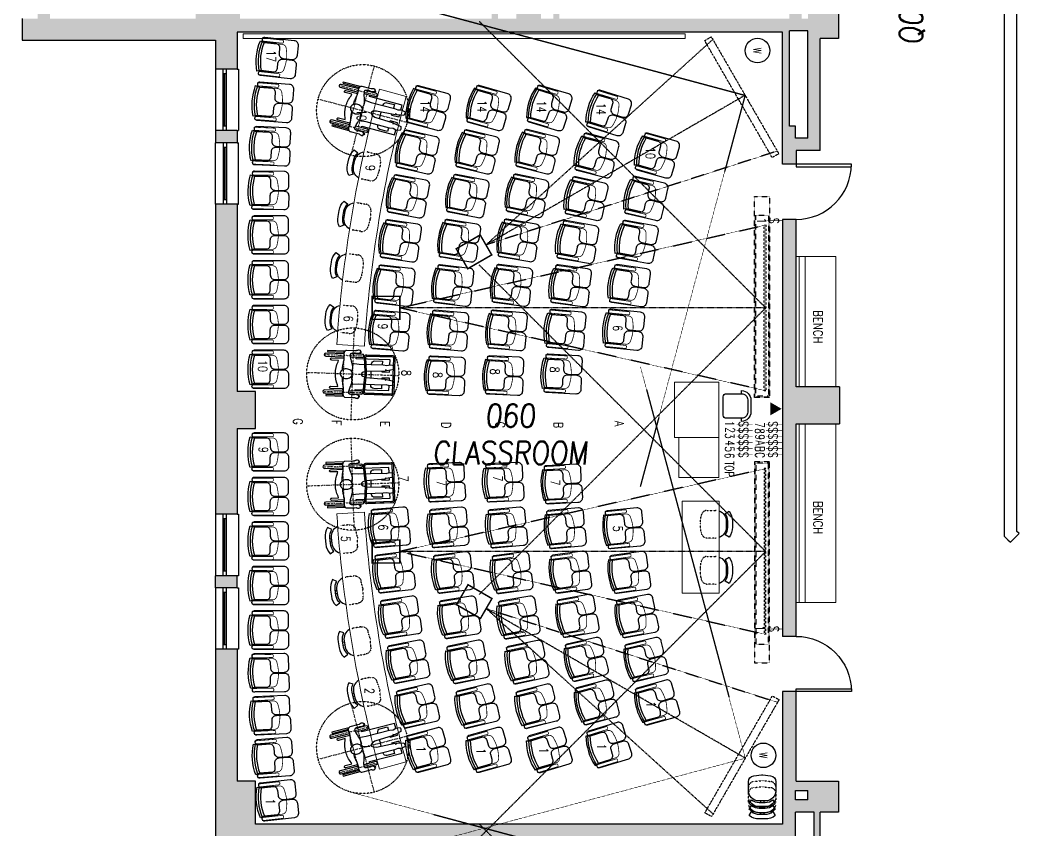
# Model space of a CAD drawing. Extents: x 691 to 4480, y 538 to 3524.
# Drawn here: x 3073 to 3724, y 2049 to 2577 of the extents above; entities that cross this region are included whole.
import ezdxf
from ezdxf.enums import TextEntityAlignment as Align

# ---------------------------------------------------------------- set-up
doc = ezdxf.new("R2010")
doc.units = 0
doc.header["$MEASUREMENT"] = 0
for name, pattern in [('CENTER2', [1.125, 0.75, -0.125, 0.125, -0.125]), ('DASHED2', [0.375, 0.25, -0.125]), ('DOT', [0.25, 0, -0.25]), ('DOT2', [0.125, 0, -0.125])]:
    doc.linetypes.add(name, pattern=pattern)
doc.layers.get('0').update_dxf_attribs({"linetype": 'CONTINUOUS'})
for name, color, linetype in [('A-BELOW', 111, 'CONTINUOUS'), ('A-DOOR', 7, 'CONTINUOUS'), ('A-FS-ID', 6, 'CONTINUOUS'), ('A-FS-NM', 6, 'CONTINUOUS'), ('A-GLAZ', 191, 'CONTINUOUS'), ('A-WL-EX', 171, 'CONTINUOUS'), ('class_ADA', 253, 'CONTINUOUS'), ('class_FILL', 171, 'CONTINUOUS'), ('class_FURN', 30, 'CONTINUOUS'), ('class_OH_TECH', 43, 'DASHED2'), ('class_SWITCHES', 7, 'CONTINUOUS'), ('class_TEXT', 7, 'CONTINUOUS')]:
    doc.layers.add(name, color=color, linetype=linetype)
doc.styles.add('ROMAND', font='romand', dxfattribs={"width": 0.75})
doc.styles.add('ROMANS', font='romans', dxfattribs={"width": 0.8, "height": 18})
doc.styles.get("Standard").update_dxf_attribs({"font": 'ROMANS', "width": 0.85, "oblique": 5, "height": 15})

# ---------------------------------------------------------------- blocks, each defined once
blk = doc.blocks.new('IT-SCRN-07')
at = {"linetype": 'DASHED2', "ltscale": 0.5}
for points in [[(186.68, -186.68), (0, 0), (186.68, 186.68)], [(0, 42), (195, 0), (0, -42)]]:
    blk.add_lwpolyline(points, dxfattribs=at)
blk.add_lwpolyline([(5, -44), (0, -44), (0, 44), (5, 44)], close=True, dxfattribs=at)
at = {"linetype": 'DASHED2', "ltscale": 0.5, "const_width": 1}
blk.add_lwpolyline([(195, -7.5), (213, -7.5), (213, 7.5), (195, 7.5)], close=True, dxfattribs=at)
at = {"linetype": 'CENTER2', "ltscale": 0.5}
blk.add_lwpolyline([(0, 0), (195, 0)], dxfattribs=at)
blk = doc.blocks.new('IT-SCRN-09L')
at = {"linetype": 'DASHED2', "ltscale": 0.5}
for points in [[(186.68, -186.68), (0, 0), (186.68, 186.68)], [(0, 54), (238.5, 0), (0, -54)]]:
    blk.add_lwpolyline(points, dxfattribs=at)
for points in [[(-2.5, 58.38), (7.25, 58.38), (7.25, -72.62), (-2.5, -72.62)], [(-1.75, 57.62), (6.5, 57.62), (6.5, -60.44), (-1.75, -60.44)]]:
    blk.add_lwpolyline(points, close=True, dxfattribs=at)
at = {"linetype": 'DASHED2', "ltscale": 0.4}
blk.add_lwpolyline([(0, 54), (1, 54), (1, -54), (0, -54)], close=True, dxfattribs=at)
at = {"linetype": 'DASHED2', "ltscale": 0.5, "const_width": 1}
blk.add_lwpolyline([(238.5, -7.5), (256.5, -7.5), (256.5, 7.5), (238.5, 7.5)], close=True, dxfattribs=at)
at = {"linetype": 'CENTER2', "ltscale": 0.5}
blk.add_lwpolyline([(0, 0), (238.5, 0)], dxfattribs=at)
blk = doc.blocks.new('CHAIR-01')
for points in [[(-8.55, 18.81, -0.160866), (-2, 20.98), (2, 20.98, -0.160866), (8.55, 18.81), (7.04, 16.19, 0.171967), (2, 17.98), (-2, 17.98, 0.171967), (-7.04, 16.19)], [(5.44, 0.58), (0.44, 0.02, -0.055385), (-0.44, 0.02), (-5.44, 0.58, -0.382162), (-9, 4.56), (-9, 9.98, -0.414214), (-2, 16.98), (2, 16.98, -0.414214), (9, 9.98), (9, 4.56, -0.382162)]]:
    blk.add_lwpolyline(points, format="xyb", close=True)
for points in [[(-1, 16.98), (-1, 17.98)], [(1, 16.98), (1, 17.98)]]:
    blk.add_lwpolyline(points)
blk = doc.blocks.new('CHAIR-01A')
blk.add_lwpolyline([(-8.55, 6.53, -0.160866), (-2, 8.69), (2, 8.69, -0.160866), (8.55, 6.53), (7.04, 3.91, 0.171967), (2, 5.69), (-2, 5.69, 0.171967), (-7.04, 3.91)], format="xyb", close=True)
blk.add_lwpolyline([(-8.61, 0, -0.318862), (-2, 4.69), (2, 4.69, -0.318862), (8.61, 0, -0.318862)], format="xyb")
for points in [[(-1, 4.69), (-1, 5.69)], [(1, 4.69), (1, 5.69)]]:
    blk.add_lwpolyline(points)
at = {"linetype": 'DOT2', "ltscale": 0.5}
blk.add_lwpolyline([(8.99, -1.94, -0.013189), (9, -2.31), (9, -7.73, -0.382162), (5.44, -11.7), (0.44, -12.26, -0.055385), (-0.44, -12.26), (-5.44, -11.7, -0.382162), (-9, -7.73), (-9, -2.31, -0.013189), (-8.99, -1.94)], format="xyb", dxfattribs=at)
blk = doc.blocks.new('WC-METAL')
blk.add_circle((0, 0), 8)
at = {"style": 'ROMANS', "width": 0.75}
blk.add_text('W', height=5, dxfattribs=at).set_placement((0, 0), align=Align.MIDDLE_CENTER)
blk = doc.blocks.new('SW1')
at = {"const_width": 0.5}
blk.add_lwpolyline([(0, 14), (0, 0)], dxfattribs=at)
at = {"style": 'ROMAND', "width": 0.75}
blk.add_text('S', height=8, dxfattribs=at).set_placement((0, 8.02), align=Align.MIDDLE_CENTER)
blk = doc.blocks.new('TEL')
blk.add_lwpolyline([(-2, 0, 0.5, 10.38, 0), (-11, 0, 10.38, 10.38, 0)], format="xyseb")
at = {"const_width": 0.5}
blk.add_lwpolyline([(-11, -5.2), (-2, 0), (-11, 5.2)], close=True, dxfattribs=at)
blk = doc.blocks.new('STOOL-01')
blk.add_lwpolyline([(-6, 0), (6, 0, -0.414214), (8, -2), (8, -12, -0.414214), (4, -16), (-4, -16, -0.414214), (-8, -12), (-8, -2, -0.414214)], format="xyb", close=True)
blk.add_lwpolyline([(8, -12), (10, -12, -0.414214), (4, -18), (-4, -18, -0.414214), (-10, -12), (-8, -12)], format="xyb")
blk = doc.blocks.new('CHAIR-14-DT')
at = {"ltscale": 0.5, "flags": 128}
for points in [[(-14.44, 6.5), (-14.44, 3.25, -0.414214), (-17.44, 0.25), (-23.44, 0.25, -0.414214), (-26.44, 3.25), (-26.44, 9.5, -0.414214), (-23.44, 12.5), (-4, 12.5, -0.414214), (-2.5, 11), (-2.5, 11, -0.414214), (-4, 9.5), (-11.44, 9.5, 0.414214)], [(-14.44, -6.5), (-14.44, -3.25, 0.414214), (-17.44, -0.25), (-23.44, -0.25, 0.414214), (-26.44, -3.25), (-26.44, -9.5, 0.414214), (-23.44, -12.5), (-4, -12.5, 0.414214), (-2.5, -11), (-2.5, -11, 0.414214), (-4, -9.5), (-11.44, -9.5, -0.414214)]]:
    blk.add_lwpolyline(points, format="xyb", close=True, dxfattribs=at)
at = {"linetype": 'DOT2', "ltscale": 0.5}
blk.add_lwpolyline([(-13.25, -9.25, 0.5, 0.5, 0), (-15.83, -9.25, 0.5, 0.5, -0.353134), (-18.76, -6.88, 0.5, 0.5, 0), (-19.15, -5.07, 0.5, 0.5, -0.053285), (-19.7, 0, 0.5, 0.5, -0.053285), (-19.15, 5.07, 0.5, 0.5, 0), (-18.76, 6.88, 0.5, 0.5, -0.353134), (-15.83, 9.25, 0.5, 0.5, 0), (-13.25, 9.25, 0, 0, 0)], format="xyseb", dxfattribs=at)
at = {"linetype": 'DOT2', "ltscale": 0.5, "const_width": 0.5}
for points in [[(-2.5, 10), (-2.5, 12), (-15.75, 12, 0.414214), (-16.5, 11.25), (-16.5, 10.75, 0.414214), (-15.75, 10)], [(-2.5, -10), (-2.5, -12), (-15.75, -12, -0.414214), (-16.5, -11.25), (-16.5, -10.75, -0.414214), (-15.75, -10)]]:
    blk.add_lwpolyline(points, format="xyb", close=True, dxfattribs=at)
at = {"linetype": 'Continuous'}
blk.add_lwpolyline([(-12.64, 9.25), (-3.99, 9.25), (-1.44, 10, -0.144476), (-1.44, -10), (-3.99, -9.25), (-12.64, -9.25)], format="xyb", dxfattribs=at)
for points in [[(-8.09, 9.71), (-8.09, 10)], [(-8.09, 9.25), (-8.09, 9.5)], [(-6.09, 9.71), (-6.09, 10)], [(-6.09, 9.25), (-6.09, 9.5)], [(-8.09, -9.25), (-8.09, -9.5)], [(-8.09, -9.71), (-8.09, -10)], [(-6.09, -9.25), (-6.09, -9.5)], [(-6.09, -9.71), (-6.09, -10)]]:
    blk.add_lwpolyline(points, dxfattribs=at)
for radius, start, end in [(32.58, 343.50605, 16.49395), (34.08, 343.55808, 16.44192)]:
    blk.add_arc((-35.33, 0), radius, start, end, dxfattribs=at)
blk = doc.blocks.new('CHAIR-13A')
at = {"flags": 128}
for points in [[(1.5, -18.22), (1.5, -1.34, -0.414214), (3, 0.16), (26, 0.16, -0.414214), (27.5, -1.34), (27.5, -18.22, -0.436883), (25.88, -19.72), (16.03, -18.96, 0.038405), (12.97, -18.96), (3.12, -19.72, -0.436883)], [(2.38, -18.22), (2.38, -1.34, -0.414214), (3, -0.72), (26, -0.72, -0.414214), (26.62, -1.34), (26.62, -18.22, -0.436883), (25.95, -18.84), (16.1, -18.09, 0.038405), (12.9, -18.09), (3.05, -18.84, -0.436883)]]:
    blk.add_lwpolyline(points, format="xyb", close=True, dxfattribs=at)
for points in [[(1.69, -2.28), (2.19, -2.28), (2.19, -17.28), (1.69, -17.28)], [(26.81, -2.28), (27.31, -2.28), (27.31, -17.28), (26.81, -17.28)]]:
    blk.add_lwpolyline(points, close=True)
blk = doc.blocks.new('HC-WheelChair')
at = {"layer": 'class_ADA', "color": 253, "linetype": 'DOT'}
for p, q in [((0, 30), (0, -30)), ((-12, 19), (-12, -7)), ((12, 19), (12, -7)), ((-30, 0), (30, 0)), ((-14.75, 6), (14.75, 6))]:
    blk.add_line(p, q, dxfattribs=at)
at = {"layer": 'class_ADA', "color": 253}
for points in [[(-14, 5.86), (-14, 17), (-14.75, 17), (-14.75, 5.45)], [(14.75, 5.45), (14.75, 17), (14, 17), (14, 5.86)], [(6.97, 0.8), (6.57, -4), (6.57, -19.69), (6.29, -22.08), (6.85, -24.19), (6.36, -27.01), (5.45, -27.15), (3.76, -26.79), (2.91, -22.15), (3.34, -21.24), (2.63, -21.17), (2, -8.78), (1.3, -6.67), (0.52, -5.76), (0, -5.68), (-0.52, -5.76), (-1.3, -6.67), (-2, -8.78), (-2.63, -21.17), (-3.34, -21.24), (-2.91, -22.15), (-3.76, -26.79), (-5.45, -27.15), (-6.36, -27.01), (-6.85, -24.19), (-6.29, -22.08), (-6.57, -19.69), (-6.57, -4), (-6.97, 0.8)], [(-14.75, -4.5), (-14.75, -5), (-14, -5), (-14, -4.24)], [(-11, -2), (-10, -2), (-10, -24), (-6.8, -24)], [(6.8, -24), (10, -24), (10, -2), (11, -2)], [(14, -4.24), (14, -5), (14.75, -5), (14.75, -4.5)], [(-3.25, -24), (-2, -24), (-2, -19), (-2.52, -19)], [(2.52, -19), (2, -19), (2, -24), (3.25, -24)]]:
    blk.add_lwpolyline(points, dxfattribs=at)
for points in [[(-11, 5.86), (-11, 18, 1), (-13, 18), (-13, 6.02, 1)], [(-11, 6), (-10, 6), (-10, 14, -1), (-8.5, 14), (-8.5, 9.5), (-7.5, 9.75, -0.123106), (0, 11.25, -0.123106), (7.5, 9.75), (8.5, 9.5), (8.5, 14, -1), (10, 14), (10, 6), (11, 6)], [(13, 6.02), (13, 18, 1), (11, 18), (11, 5.86, 1)], [(-2.43, 6.71, 0.009012), (-3.41, 6.79, 0.040464), (-4.18, 6.76, 0.024009), (-6.95, 6.33, -0.02518), (-9.6, 5.92, -0.062246), (-12.47, 5.98, 0.115331), (-14.03, 5.85, 0.037518), (-14.31, 5.73, 0.035722), (-14.59, 5.57, 0.094361), (-15.15, 5, 0.148049), (-15.29, 4.51), (-15.29, -0.69), (-15.29, -1.61, -0.11973), (-15.36, -1.89, 0.046388), (-15.65, -2.59, 0.031539), (-15.71, -2.89, 0.017582), (-15.79, -3.44, 0.384464), (-15.01, -4.48, 0.325919), (-13.68, -3.86, 0.055549), (-13.4, -3.19, 0.074743), (-13.32, -2.66, 0.052222), (-13.42, -1.88, -0.045141), (-13.54, -0.97, -0.049351), (-13.43, 0.87, -0.103824), (-13.11, 1.7, -0.053783), (-12.93, 1.93, -0.074353), (-12.76, 2.05, -0.158953), (-12.03, 2.18, -0.041249), (-9.31, 1.56, -0.003698), (-7.91, 1.1, 0.006681), (-7.13, 0.86, 0.005459), (-6.14, 0.56, 0.007155), (-5.38, 0.36, 0.061185), (-4.97, 0.31, 0.015766), (-3.41, 0.36, 0.062077), (-2.61, 0.51, 0.029276), (-1.74, 0.85)], [(2.43, 6.71, -0.009012), (3.41, 6.79, -0.040464), (4.18, 6.76, -0.024009), (6.95, 6.33, 0.02518), (9.6, 5.92, 0.062246), (12.47, 5.98, -0.115331), (14.03, 5.85, -0.037518), (14.31, 5.73, -0.035722), (14.59, 5.57, -0.094361), (15.15, 5, -0.148049), (15.29, 4.51), (15.29, -0.69), (15.29, -1.61, 0.11973), (15.36, -1.89, -0.046388), (15.65, -2.59, -0.031539), (15.71, -2.89, -0.017582), (15.79, -3.44, -0.384464), (15.01, -4.48, -0.325919), (13.68, -3.86, -0.055549), (13.4, -3.19, -0.074743), (13.32, -2.66, -0.052222), (13.42, -1.88, 0.045141), (13.54, -0.97, 0.049351), (13.43, 0.87, 0.103824), (13.11, 1.7, 0.053783), (12.93, 1.93, 0.074353), (12.76, 2.05, 0.158953), (12.03, 2.18, 0.041249), (9.31, 1.56, 0.003698), (7.91, 1.1, -0.006681), (7.13, 0.86, -0.005459), (6.14, 0.56, -0.007155), (5.38, 0.36, -0.061185), (4.97, 0.31, -0.015766), (3.41, 0.36, -0.062077), (2.61, 0.51, -0.029276), (1.74, 0.85)], [(-13, 1.85), (-13, -6, 1), (-11, -6), (-11, 2, 1)], [(11, 2), (11, -6, 1), (13, -6), (13, 1.85, 1)], [(-6.57, -19), (-9, -19), (-9, -14, -0.414214), (-7, -12), (-6.57, -12)], [(-2.16, -12), (0, -12), (2.16, -12, -0.414214)], [(6.57, -12), (7, -12, -0.414214), (9, -14), (9, -19), (6.57, -19)]]:
    blk.add_lwpolyline(points, format="xyb", dxfattribs=at)
blk.add_lwpolyline([(0, 8.17, 0.122026), (-1.16, 7.89, 0.105329), (-2.22, 7, 0.087994), (-2.89, 5.74, 0.078725), (-3.14, 4.17, 0.078725), (-2.89, 2.6, 0.087994), (-2.22, 1.35, 0.105329), (-1.16, 0.46, 0.122026), (0, 0.17, 0.122026), (1.16, 0.46, 0.105329), (2.22, 1.35, 0.087994), (2.89, 2.6, 0.078725), (3.14, 4.17, 0.078725), (2.89, 5.74, 0.087994), (2.22, 7, 0.105329), (1.16, 7.89, 0.122026)], format="xyb", close=True, dxfattribs=at)
at = {"layer": 'class_ADA', "color": 252, "linetype": 'DOT2', "ltscale": 0.5}
blk.add_circle((0, 0), 30, dxfattribs=at)

msp = doc.modelspace()

# ---------------------------------------------------------------- hatches: boundary and pattern name
at = {"layer": 'class_FILL'}
h = msp.add_hatch(color=256, dxfattribs=at)
h.dxf.hatch_style = 1
h.paths.add_polyline_path([(3376, 2050.03), (3375.02, 2050.29), (3375.43, 2049.88)], flags=17)
h.paths.add_polyline_path([(3372.81, 2052.5), (3366.79, 2052.5), (3375.02, 2050.29)], flags=17)
h.paths.add_polyline_path([(3594.81, 2060.5), (3606.81, 2060.5), (3606.81, 2080.5), (3579.19, 2080.5), (3579.19, 2138.94), (3570.19, 2138.94), (3570.19, 2052.5), (3372.81, 2052.5), (3375.02, 2050.29), (3376, 2050.03), (3375.43, 2049.88), (3375.02, 2050.29), (3366.79, 2052.5), (3226.81, 2052.5), (3226.81, 2080.5), (3214.81, 2080.5), (3214.81, 2166.5), (3200.81, 2166.5), (3200.81, 1952.5), (3214.81, 1952.5), (3214.81, 2044.5), (3570.19, 2044.5), (3570.19, 1956.32), (3579.19, 1956.32), (3579.19, 1984.5), (3594.81, 1984.5)])
h.paths.add_polyline_path([(3578.81, 2060.5), (3590.81, 2060.5), (3590.81, 2008.5), (3586.81, 2008.5), (3586.81, 2000.5), (3578.81, 2000.5)], flags=16)
h.paths.add_polyline_path([(3578.81, 2068.5), (3578.81, 2074.5), (3586.81, 2074.5), (3586.81, 2068.5)], flags=16)
h.paths.add_polyline_path([(3214.81, 2214.5), (3200.81, 2214.5), (3200.81, 2206.5), (3214.81, 2206.5)])
h.paths.add_polyline_path([(3226.81, 2334.5), (3214.81, 2334.5), (3214.81, 2456.5), (3200.81, 2456.5), (3200.81, 2254.5), (3214.81, 2254.5), (3214.81, 2310.5), (3226.81, 2310.5)])
h.paths.add_polyline_path([(3214.81, 2504.5), (3200.81, 2504.5), (3200.81, 2496.5), (3214.81, 2496.5)], flags=17)
h.paths.add_polyline_path([(3214.81, 2568.62), (3570.19, 2568.62), (3570.19, 2482.67), (3579.19, 2482.67), (3579.19, 2491.5), (3594.81, 2491.5), (3594.81, 2564.5), (3606.81, 2564.5), (3606.81, 2586.5), (3594.81, 2586.5), (3594.81, 2816.5), (3606.81, 2816.5), (3606.81, 2838.5), (3574.81, 2838.5), (3574.81, 2830.5), (3586.81, 2830.5), (3586.81, 2782.5), (3538.81, 2782.5), (3538.81, 2778.5), (3574.81, 2778.5), (3574.81, 2577.5), (3424.81, 2577.5), (3424.81, 2768.5), (3497.81, 2768.5), (3497.81, 2830.5), (3538.81, 2830.5), (3538.81, 2838.5), (3473.31, 2838.5), (3473.31, 2830.5), (3489.81, 2830.5), (3489.81, 2776.5), (3424.81, 2776.5), (3424.81, 2830.5), (3441.31, 2830.5), (3441.31, 2838.5), (3418.81, 2838.5), (3418.81, 2834.5), (3420.81, 2834.5), (3420.81, 2577.5), (3412.81, 2577.5), (3412.81, 2585.5), (3396.81, 2585.5), (3396.81, 2577.5), (3384.81, 2577.5), (3384.81, 2834.5), (3386.81, 2834.5), (3386.81, 2838.5), (3260.81, 2838.5), (3260.81, 2830.5), (3262.81, 2830.5), (3262.81, 2794.5), (3270.81, 2794.5), (3270.81, 2818.5), (3380.81, 2818.5), (3380.81, 2577.5), (3216.81, 2577.5), (3216.81, 2617.5), (3208.81, 2617.5), (3208.81, 2585.5), (3199.81, 2585.5), (3199.81, 2818.5), (3208.81, 2818.5), (3208.81, 2617.5), (3216.81, 2617.5), (3216.81, 2717.5), (3262.81, 2717.5), (3262.81, 2733.5), (3258.81, 2733.5), (3258.81, 2721.5), (3216.81, 2721.5), (3216.81, 2745.5), (3258.81, 2745.5), (3258.81, 2733.5), (3262.81, 2733.5), (3262.81, 2749.5), (3216.81, 2749.5), (3216.81, 2830.5), (3224.81, 2830.5), (3224.81, 2838.5), (3183.81, 2838.5), (3183.81, 2826.5), (3166.81, 2826.5), (3166.81, 2818.5), (3191.81, 2818.5), (3191.81, 2727.25), (3092.81, 2727.25), (3092.81, 2818.5), (3118.81, 2818.5), (3118.81, 2826.5), (3101.81, 2826.5), (3101.81, 2838.5), (3073.31, 2838.5), (3073.31, 2830.5), (3084.81, 2830.5), (3084.81, 2711.25), (3092.81, 2711.25), (3092.81, 2719.25), (3191.81, 2719.25), (3191.81, 2585.5), (3187.81, 2585.5), (3187.81, 2577.5), (3092.81, 2577.5), (3092.81, 2675.25), (3084.81, 2675.25), (3084.81, 2577.5), (3074.81, 2577.5), (3074.81, 2563.5), (3200.81, 2563.5), (3200.81, 2544.5), (3214.81, 2544.5)])
h.paths.add_polyline_path([(3270.81, 2826.5), (3270.81, 2830.5), (3368.81, 2830.5), (3368.81, 2826.5)], flags=16)
h.paths.add_polyline_path([(3574.81, 2569.5), (3586.81, 2569.5), (3586.81, 2541.5), (3586.81, 2499.5), (3578.81, 2499.5), (3578.81, 2507.5), (3574.81, 2507.5)], flags=16)
h.paths.add_polyline_path([(3582.81, 2577.5), (3582.81, 2778.5), (3586.81, 2778.5), (3586.81, 2577.5)], flags=16)
h = msp.add_hatch(color=256, dxfattribs=at)
h.dxf.hatch_style = 1
h.paths.add_polyline_path([(3607.44, 2337.5), (3579.19, 2337.5), (3579.19, 2446.67), (3570.19, 2446.67), (3570.19, 2174.94), (3579.19, 2174.94), (3579.19, 2313.5), (3607.44, 2313.5)])
h.paths.add_polyline_path([(3606.81, 2080.5), (3579.19, 2080.5), (3579.19, 2138.94), (3570.19, 2138.94), (3570.19, 2052.5), (3385.21, 2052.5), (3380.23, 2051.17), (3378.44, 2049.38), (3396.64, 2044.5), (3570.19, 2044.5), (3570.19, 1956.32), (3579.19, 1956.32), (3579.19, 1984.5), (3594.81, 1984.5), (3594.81, 2060.5), (3606.81, 2060.5)])
h.paths.add_polyline_path([(3590.81, 2060.5), (3590.81, 2008.5), (3586.81, 2008.5), (3586.81, 2000.5), (3578.81, 2000.5), (3578.81, 2060.5)], flags=16)
h.paths.add_polyline_path([(3586.81, 2068.5), (3578.81, 2068.5), (3578.81, 2074.5), (3586.81, 2074.5)], flags=16)
h.paths.add_polyline_path([(3380.23, 2051.17), (3376, 2050.03), (3378.44, 2049.38)])
h.paths.add_polyline_path([(3381.56, 2052.5), (3372.81, 2052.5), (3375.02, 2050.29), (3376, 2050.03), (3380.23, 2051.17)])
h.paths.add_polyline_path([(3385.21, 2052.5), (3381.56, 2052.5), (3380.23, 2051.17)], flags=17)
h.paths.add_polyline_path([(3378.44, 2049.38), (3377.19, 2048.12), (3380.81, 2044.5), (3396.64, 2044.5)])
h.paths.add_polyline_path([(3378.44, 2049.38), (3376, 2050.03), (3375.43, 2049.88), (3377.19, 2048.12)])
h.paths.add_polyline_path([(3377.19, 2048.12), (3373.56, 2044.5), (3380.81, 2044.5)])
h.paths.add_polyline_path([(3377.19, 2048.12), (3375.43, 2049.88), (3355.35, 2044.5), (3373.56, 2044.5)])

# ---------------------------------------------------------------- linework, layer by layer
at = {"layer": 'A-BELOW'}
for p, q in [((3200.81, 2544.5), (3200.81, 2504.5)), ((3214.81, 2544.5), (3215.81, 2544.5)), ((3215.81, 2544.5), (3215.81, 2504.5)), ((3214.81, 2504.5), (3215.81, 2504.5)), ((3200.81, 2456.5), (3200.81, 2496.5)), ((3214.81, 2496.5), (3215.81, 2496.5)), ((3215.81, 2456.5), (3215.81, 2496.5)), ((3215.81, 2456.5), (3214.81, 2456.5)), ((3214.81, 2456.5), (3215.81, 2456.5)), ((3200.81, 2254.5), (3200.81, 2214.5)), ((3214.81, 2254.5), (3215.81, 2254.5)), ((3215.81, 2254.5), (3215.81, 2214.5)), ((3215.81, 2214.5), (3214.81, 2214.5)), ((3200.81, 2206.5), (3200.81, 2166.5)), ((3214.81, 2206.5), (3215.81, 2206.5)), ((3215.81, 2206.5), (3215.81, 2166.5)), ((3215.81, 2166.5), (3214.81, 2166.5))]:
    msp.add_line(p, q, dxfattribs=at)
at = {"layer": 'A-DOOR', "linetype": 'Continuous', "lineweight": -3}
for points in [[(3579.19, 2482.67), (3579.19, 2480.92), (3615.19, 2480.92), (3615.19, 2482.67)], [(3579.19, 2138.94), (3579.19, 2140.69), (3615.19, 2140.69), (3615.19, 2138.94)]]:
    msp.add_lwpolyline(points, close=True, dxfattribs=at)
msp.add_arc((3579.19, 2482.67), 36, 270, 0, dxfattribs=at)
at = {"layer": 'A-DOOR', "linetype": 'Continuous', "lineweight": -3, "extrusion": (0, 0, -1)}
msp.add_arc((-3579.19, 2138.94), 36, 90, 180, dxfattribs=at)
at = {"layer": 'A-GLAZ'}
for p, q in [((3205.81, 2504.5), (3205.81, 2544.5)), ((3207.81, 2541.5), (3205.81, 2541.5)), ((3206.06, 2507.5), (3206.06, 2541.5)), ((3206.56, 2507.5), (3206.56, 2541.5)), ((3206.81, 2507.5), (3206.81, 2541.5)), ((3207.81, 2504.5), (3207.81, 2544.5)), ((3207.81, 2507.5), (3205.81, 2507.5)), ((3205.81, 2496.5), (3205.81, 2456.5)), ((3207.81, 2496.5), (3207.81, 2456.5)), ((3207.81, 2493.5), (3205.81, 2493.5)), ((3206.06, 2493.5), (3206.06, 2459.5)), ((3206.56, 2493.5), (3206.56, 2459.5)), ((3206.81, 2493.5), (3206.81, 2459.5)), ((3207.81, 2459.5), (3205.81, 2459.5)), ((3207.81, 2459.5), (3205.81, 2459.5)), ((3205.81, 2214.5), (3205.81, 2254.5)), ((3207.81, 2214.5), (3207.81, 2254.5)), ((3207.81, 2251.5), (3205.81, 2251.5)), ((3206.06, 2217.5), (3206.06, 2251.5)), ((3206.56, 2217.5), (3206.56, 2251.5)), ((3206.81, 2217.5), (3206.81, 2251.5)), ((3207.81, 2217.5), (3205.81, 2217.5)), ((3205.81, 2166.5), (3205.81, 2206.5)), ((3207.81, 2203.5), (3205.81, 2203.5)), ((3206.06, 2169.5), (3206.06, 2203.5)), ((3206.56, 2169.5), (3206.56, 2203.5)), ((3206.81, 2169.5), (3206.81, 2203.5)), ((3207.81, 2166.5), (3207.81, 2206.5)), ((3207.81, 2169.5), (3205.81, 2169.5))]:
    msp.add_line(p, q, dxfattribs=at)
at = {"layer": 'A-WL-EX'}
for p, q in [((3714.81, 2592.81), (3714.81, 2240.19)), ((3606.81, 2586.5), (3606.81, 2564.5)), ((3606.81, 2586.5), (3606.81, 2564.5)), ((3722.81, 2589.5), (3722.81, 2243.5)), ((3074.81, 2577.5), (3074.81, 2563.5)), ((3214.81, 2568.62), (3214.81, 2544.5)), ((3570.19, 2568.62), (3214.81, 2568.62)), ((3570.19, 2482.67), (3570.19, 2568.62)), ((3586.81, 2569.5), (3574.81, 2569.5)), ((3574.81, 2507.5), (3574.81, 2569.5)), ((3586.81, 2541.5), (3586.81, 2569.5)), ((3074.81, 2563.5), (3200.81, 2563.5)), ((3200.81, 2563.5), (3200.81, 2544.5)), ((3606.81, 2564.5), (3594.81, 2564.5)), ((3594.81, 2491.5), (3594.81, 2564.5)), ((3214.81, 2544.5), (3200.81, 2544.5)), ((3586.81, 2499.5), (3586.81, 2541.5)), ((3578.81, 2507.5), (3574.81, 2507.5)), ((3578.81, 2499.5), (3578.81, 2507.5)), ((3214.81, 2504.5), (3200.81, 2504.5)), ((3200.81, 2504.5), (3200.81, 2496.5)), ((3214.81, 2504.5), (3214.81, 2496.5)), ((3214.81, 2496.5), (3200.81, 2496.5)), ((3586.81, 2499.5), (3578.81, 2499.5)), ((3594.81, 2491.5), (3579.19, 2491.5)), ((3579.19, 2491.5), (3579.19, 2482.67)), ((3579.19, 2482.67), (3570.19, 2482.67)), ((3200.81, 2456.5), (3200.81, 2254.5)), ((3214.81, 2456.5), (3200.81, 2456.5)), ((3214.81, 2456.5), (3200.81, 2456.5)), ((3214.81, 2456.5), (3214.81, 2334.5)), ((3579.19, 2446.67), (3570.19, 2446.67)), ((3570.19, 2446.67), (3570.19, 2174.94)), ((3579.19, 2337.5), (3579.19, 2446.67)), ((3607.44, 2337.5), (3579.19, 2337.5)), ((3607.44, 2337.5), (3607.44, 2313.5)), ((3226.81, 2334.5), (3214.81, 2334.5)), ((3226.81, 2310.5), (3226.81, 2334.5)), ((3579.19, 2174.94), (3579.19, 2313.5)), ((3579.19, 2313.5), (3607.44, 2313.5)), ((3214.81, 2310.5), (3214.81, 2254.5)), ((3214.81, 2310.5), (3226.81, 2310.5)), ((3214.81, 2254.5), (3200.81, 2254.5)), ((3717.16, 2237.84), (3714.81, 2240.19)), ((3718.76, 2236.24), (3724.41, 2241.9)), ((3724.41, 2241.9), (3722.81, 2243.5)), ((3717.16, 2237.84), (3718.76, 2236.24)), ((3214.81, 2214.5), (3200.81, 2214.5)), ((3200.81, 2206.5), (3200.81, 2214.5)), ((3214.81, 2206.5), (3214.81, 2214.5)), ((3214.81, 2206.5), (3200.81, 2206.5)), ((3579.19, 2174.94), (3570.19, 2174.94)), ((3200.81, 2166.5), (3200.81, 1952.5)), ((3214.81, 2166.5), (3200.81, 2166.5)), ((3214.81, 2166.5), (3214.81, 2080.5)), ((3570.19, 2138.94), (3570.19, 2052.5)), ((3579.19, 2138.94), (3570.19, 2138.94)), ((3579.19, 2080.5), (3579.19, 2138.94)), ((3226.81, 2080.5), (3214.81, 2080.5)), ((3226.81, 2052.5), (3226.81, 2080.5)), ((3579.19, 2080.5), (3606.81, 2080.5)), ((3606.81, 2080.5), (3606.81, 2060.5)), ((3578.81, 2074.5), (3586.81, 2074.5)), ((3578.81, 2068.5), (3578.81, 2074.5)), ((3586.81, 2068.5), (3586.81, 2074.5)), ((3586.81, 2068.5), (3578.81, 2068.5)), ((3578.81, 2000.5), (3578.81, 2060.5)), ((3590.81, 2060.5), (3578.81, 2060.5)), ((3590.81, 2008.5), (3590.81, 2060.5)), ((3594.81, 1984.5), (3594.81, 2060.5)), ((3606.81, 2060.5), (3594.81, 2060.5)), ((3570.19, 2052.5), (3226.81, 2052.5))]:
    msp.add_line(p, q, dxfattribs=at)
at = {"layer": 'class_FURN', "lineweight": 13}
for p in [(3579.23, 2422.37), (3605.06, 2337.5)]:
    msp.add_line(p, (3605.06, 2422.37), dxfattribs=at)
for points in [[(3218.81, 2564.5), (3506.81, 2564.5), (3506.81, 2567.5), (3218.81, 2567.5)], [(3528.81, 2340.48), (3499.81, 2340.48), (3499.81, 2304.48), (3528.81, 2304.48)], [(3528.81, 2278.48), (3502.81, 2278.48), (3502.81, 2304.48), (3528.81, 2304.48)], [(3504.95, 2263.04), (3504.95, 2203.04), (3528.95, 2203.04), (3528.95, 2263.04)]]:
    msp.add_lwpolyline(points, close=True, dxfattribs=at)
for points in [[(3324.93, 2526.78, 0.050058), (3297.75, 2364.05), (3279.79, 2365.23, -0.050058), (3307.56, 2531.5)], [(3324.93, 2093.22, -0.050058), (3297.75, 2255.95), (3279.79, 2254.77, 0.050058), (3307.56, 2088.5)]]:
    msp.add_lwpolyline(points, format="xyb", close=True, dxfattribs=at)
for points in [[(3581.06, 2337.5), (3581.06, 2422.37)], [(3585.06, 2337.5), (3585.06, 2422.37)], [(3579.23, 2197.12), (3605.06, 2197.12), (3605.06, 2313.5)], [(3581.06, 2197.12), (3581.06, 2313.5)], [(3585.06, 2197.12), (3585.06, 2313.5)]]:
    msp.add_lwpolyline(points, dxfattribs=at)

# ---------------------------------------------------------------- block references
at = {"layer": 'class_FILL'}
for p, rotation in [((3296.66, 2517.52), 75.35820721856666), ((3290.17, 2345.94), 87.99999999999982), ((3290.17, 2274.06), 92.00000000000017), ((3296.66, 2102.48), 104.6417927814334)]:
    msp.add_blockref('HC-WheelChair', p, dxfattribs=dict(at, rotation=rotation))
at = {"layer": 'class_FURN', "lineweight": 13}
for name, p, rotation in [('CHAIR-14-DT', (3227.44, 2553.26), 173.6842820685515), ('WC-METAL', (3553.97, 2556.65), 270), ('CHAIR-14-DT', (3224.7, 2523.94), 175.54269733359), ('CHAIR-14-DT', (3443.75, 2520.01), 162.7949497508828), ('CHAIR-14-DT', (3222.9, 2494.81), 177.4011125986283), ('CHAIR-14-DT', (3435.63, 2491.72), 165.17069454566), ('CHAIR-14-DT', (3475.08, 2491.94), 164.2914153703829), ('CHAIR-01A', (3295.74, 2482.25), 77.65078621358307), ('CHAIR-14-DT', (3222.05, 2465.63), 179.2595278636669), ('CHAIR-14-DT', (3428.68, 2463.11), 167.5464393404377), ('CHAIR-14-DT', (3467.71, 2463.36), 166.8079766085558), ('CHAIR-01A', (3289.51, 2449.06), 79.94336520859747), ('CHAIR-14-DT', (3221.98, 2436.44), 180.0000000011696), ('CHAIR-14-DT', (3422.93, 2434.24), 169.9221841352152), ('CHAIR-14-DT', (3461.61, 2434.49), 169.3245378467294), ('CHAIR-01A', (3284.62, 2415.65), 82.23594420361452), ('CHAIR-14-DT', (3221.98, 2407.25), 180.0000000011692), ('CHAIR-14-DT', (3418.38, 2405.16), 172.2979289299925), ('CHAIR-14-DT', (3456.78, 2405.37), 171.8410990849021), ('CHAIR-14-DT', (3221.98, 2378.06), 180.0000000011692), ('CHAIR-01A', (3281.06, 2382.07), 84.52852319863173), ('CHAIR-14-DT', (3415.04, 2375.91), 174.6736737247701), ('CHAIR-14-DT', (3453.23, 2376.07), 174.3576603230754), ('CHAIR-14-DT', (3221.98, 2348.86), 180.0000000011692), ('CHAIR-13A', (3317.61, 2359.34), 268.0000000000001), ('CHAIR-14-DT', (3412.92, 2346.55), 177.0494185195475), ('STOOL-01', (3531.64, 2325.06, 90), 90), ('CHAIR-14-DT', (3221.98, 2295.01), 180.0000000011692), ('CHAIR-14-DT', (3336.77, 2274.7), 182.5738928521488), ('CHAIR-14-DT', (3374.82, 2274.59), 182.7135810561279), ('CHAIR-14-DT', (3221.98, 2266), 180.0000000011692), ('CHAIR-14-DT', (3300.55, 2244.88), 184.5324297455601), ('CHAIR-14-DT', (3338.69, 2244.72), 184.7638622870182), ('CHAIR-14-DT', (3376.85, 2244.55), 185.019917087938), ('CHAIR-01A', (3528.95, 2248.04), 270), ('CHAIR-14-DT', (3221.98, 2237), 180.0000000011692), ('CHAIR-14-DT', (3303.47, 2215.04), 186.6174339176714), ('CHAIR-14-DT', (3341.76, 2214.84), 186.9538317218876), ('CHAIR-14-DT', (3380.08, 2214.62), 187.3262531197481), ('CHAIR-01A', (3528.95, 2218.04), 270), ('CHAIR-14-DT', (3221.98, 2207.99), 180.0000000011692), ('CHAIR-14-DT', (3307.46, 2185.33), 188.7024380897823), ('CHAIR-14-DT', (3345.97, 2185.09), 189.1438011567567), ('CHAIR-14-DT', (3384.52, 2184.84), 189.6325891515583), ('CHAIR-14-DT', (3221.98, 2178.99), 180.0000000011692), ('CHAIR-14-DT', (3312.54, 2155.78), 190.7874422618937), ('CHAIR-14-DT', (3351.31, 2155.53), 191.333770591626), ('CHAIR-14-DT', (3390.16, 2155.26), 191.9389251833683), ('CHAIR-14-DT', (3222.1, 2150.92), 180.9490224498358), ('CHAIR-14-DT', (3318.69, 2126.43), 192.872446434005), ('CHAIR-14-DT', (3357.77, 2126.2), 193.5237400264954), ('CHAIR-14-DT', (3396.98, 2125.94), 194.2452612151784), ('CHAIR-14-DT', (3223.01, 2122.86), 182.7481501040404), ('CHAIR-14-DT', (3325.9, 2097.32), 194.9574506061162), ('CHAIR-14-DT', (3365.35, 2097.13), 195.7137094613647), ('CHAIR-14-DT', (3404.97, 2096.91), 196.5515972469886), ('CHAIR-14-DT', (3224.81, 2094.66), 184.5472777582448), ('CHAIR-14-DT', (3227.49, 2066.53), 186.3464054124489)]:
    msp.add_blockref(name, p, dxfattribs=dict(at, rotation=rotation))
at = {"layer": 'class_FURN', "lineweight": 13, "xscale": -1}
for name, p, rotation in [('CHAIR-14-DT', (3325.9, 2522.68), 345.0425493938837), ('CHAIR-14-DT', (3365.35, 2522.87), 344.2862905386353), ('CHAIR-14-DT', (3404.97, 2523.09), 343.4484027530114), ('CHAIR-14-DT', (3318.69, 2493.57), 347.1275535659951), ('CHAIR-14-DT', (3357.77, 2493.8), 346.4762599735046), ('CHAIR-14-DT', (3396.98, 2494.06), 345.7547387848215), ('CHAIR-14-DT', (3312.54, 2464.22), 349.2125577381063), ('CHAIR-14-DT', (3351.31, 2464.47), 348.666229408374), ('CHAIR-14-DT', (3390.16, 2464.74), 348.0610748166316), ('CHAIR-14-DT', (3307.46, 2434.67), 351.2975619102177), ('CHAIR-14-DT', (3345.97, 2434.91), 350.8561988432434), ('CHAIR-14-DT', (3384.52, 2435.16), 350.3674108484418), ('CHAIR-14-DT', (3303.47, 2404.96), 353.3825660823287), ('CHAIR-14-DT', (3341.76, 2405.16), 353.0461682781125), ('CHAIR-14-DT', (3380.08, 2405.38), 352.6737468802519), ('CHAIR-14-DT', (3300.55, 2375.12), 355.4675702544399), ('CHAIR-14-DT', (3338.69, 2375.28), 355.2361377129819), ('CHAIR-14-DT', (3376.85, 2375.45), 354.9800829120621), ('CHAIR-14-DT', (3336.77, 2345.3), 357.4261071478512), ('CHAIR-14-DT', (3374.82, 2345.41), 357.2864189438721), ('CHAIR-13A', (3317.61, 2260.66), 272), ('CHAIR-14-DT', (3412.92, 2273.45), 2.95058148045249), ('CHAIR-14-DT', (3415.04, 2244.09), 5.326326275229833), ('CHAIR-14-DT', (3453.23, 2243.93), 5.64233967692462), ('CHAIR-01A', (3281.06, 2237.93), 95.47147680136825), ('CHAIR-14-DT', (3418.38, 2214.84), 7.702071070007496), ('CHAIR-14-DT', (3456.78, 2214.63), 8.15890091509785), ('CHAIR-01A', (3284.62, 2204.35), 97.76405579638545), ('CHAIR-14-DT', (3422.93, 2185.76), 10.07781586478476), ('CHAIR-14-DT', (3461.61, 2185.51), 10.6754621532706), ('CHAIR-01A', (3289.51, 2170.94), 100.0566347914025), ('CHAIR-14-DT', (3428.68, 2156.89), 12.45356065956226), ('CHAIR-14-DT', (3467.71, 2156.64), 13.19202339144423), ('CHAIR-01A', (3295.74, 2137.75), 102.349213786417), ('CHAIR-14-DT', (3435.63, 2128.28), 14.82930545434001), ('CHAIR-14-DT', (3475.08, 2128.06), 15.70858462961707), ('CHAIR-14-DT', (3443.75, 2099.99), 17.20505024911719)]:
    msp.add_blockref(name, p, dxfattribs=dict(at, rotation=rotation))
at = {"layer": 'class_FURN'}
for name, p, rotation in [('WC-METAL', (3557.84, 2097.42), 270), ('CHAIR-01', (3557.02, 2084.7), 180), ('CHAIR-01A', (3557.02, 2068.7), 180), ('CHAIR-01A', (3557.02, 2064.7), 180)]:
    msp.add_blockref(name, p, dxfattribs=dict(at, rotation=rotation))
at = {"layer": 'class_OH_TECH', "lineweight": 13}
for name, p, rotation in [('IT-SCRN-07', (3545.87, 2527.52), 210), ('IT-SCRN-09L', (3559.31, 2389), 180), ('IT-SCRN-07', (3546.03, 2095.59), 150), ('IT-SCRN-07', (3545.87, 2004.52), 210), ('IT-SCRN-09L', (3559.31, 1866), 180)]:
    msp.add_blockref(name, p, dxfattribs=dict(at, rotation=rotation))
at = {"layer": 'class_OH_TECH', "lineweight": 13, "xscale": -1}
msp.add_blockref('IT-SCRN-09L', (3559.31, 2230.25), dxfattribs=at)
at = {"layer": 'class_SWITCHES', "xscale": 0.75, "yscale": 0.75, "zscale": 0.75, "rotation": 90}
for p in [(3570.81, 2445.75), (3550.91, 2313.21), (3570.09, 2313.21), (3550.91, 2309.21), (3550.91, 2305.21), (3570.09, 2309.21), (3570.09, 2305.21), (3550.91, 2301.21), (3550.91, 2297.21), (3570.09, 2301.21), (3570.09, 2297.21), (3550.91, 2293.21), (3570.09, 2293.21), (3570.81, 2179.75), (3570.81, 2179.75)]:
    msp.add_blockref('SW1', p, dxfattribs=at)
at = {"layer": 'class_SWITCHES', "lineweight": 13, "xscale": 0.75, "yscale": 0.75, "zscale": 0.75}
msp.add_blockref('TEL', (3570.81, 2323.21), dxfattribs=at)

# ---------------------------------------------------------------- texts
at = {"layer": 'A-FS-ID', "oblique": 5, "width": 0.85}
msp.add_text('Q006', height=15, rotation=90, dxfattribs=at).set_placement((3654.81, 2582.75), align=Align.MIDDLE)
msp.add_text('060', height=15, dxfattribs=at).set_placement((3392.81, 2318.79), align=Align.MIDDLE)
at = {"layer": 'A-FS-NM', "oblique": 5, "width": 0.85}
msp.add_text('CLASSROOM', height=15, dxfattribs=at).set_placement((3392.81, 2294.5), align=Align.MIDDLE)
at = {"layer": 'class_SWITCHES', "style": 'ROMANS'}
for s, width, p in [('1', 0.75, (3556.73, 2445.72)), ('1', 0.67, (3535.82, 2313.52)), ('7', 0.67, (3555.5, 2312.73)), ('3', 0.67, (3535.82, 2305.58)), ('2', 0.67, (3536.22, 2309.35)), ('8', 0.67, (3555.36, 2308.72)), ('9', 0.67, (3555.6, 2304.78)), ('4', 0.67, (3536.02, 2301.01)), ('A', 0.67, (3555.94, 2301)), ('6', 0.67, (3535.72, 2292.67)), ('5', 0.67, (3535.82, 2296.94)), ('B', 0.67, (3555.54, 2297.04)), ('C', 0.67, (3555.55, 2293.06)), ('TOP', 0.67, (3535.62, 2283.96)), ('1', 0.75, (3555.51, 2180.24))]:
    msp.add_text(s, height=6, rotation=270, dxfattribs=dict(at, width=width)).set_placement(p, align=Align.MIDDLE_CENTER)
at = {"layer": 'class_TEXT', "style": 'ROMANS', "width": 0.75}
for s, p in [('17', (3237, 2553.01)), ('14', (3337.4, 2520.43)), ('14', (3374.44, 2520.42)), ('14', (3413.19, 2520.14)), ('14', (3452.06, 2518.61)), ('10', (3295.95, 2514.61)), ('10', (3484.19, 2489.91)), ('9', (3301.63, 2480.15)), ('6', (3287.33, 2381.91)), ('9', (3309.79, 2376.88)), ('6', (3462.81, 2375.78)), ('10', (3231.5, 2351.13)), ('8', (3325.06, 2346.56)), ('8', (3345.51, 2345.25)), ('8', (3382.82, 2347.47)), ('8', (3421.77, 2348.79)), ('G', (3254.4, 2314.98)), ('F', (3279.64, 2314.19)), ('E', (3311.23, 2313.42)), ('D', (3351.02, 2312.58)), ('C', (3386.3, 2312.84)), ('B', (3424.16, 2312.64)), ('A', (3463.94, 2313.55)), ('9', (3231.91, 2296.53)), ('7', (3323.38, 2277.74)), ('7', (3384.7, 2277.86)), ('7', (3348.03, 2274.89)), ('7', (3422.24, 2275.15)), ('6', (3309.97, 2246.03)), ('5', (3462.94, 2245.14)), ('5', (3285.6, 2238.48)), ('2', (3301.08, 2139.41)), ('1', (3484.61, 2130.59)), ('1', (3298.27, 2103.27)), ('1', (3452.4, 2103.11)), ('1', (3334.66, 2101.46)), ('1', (3373.74, 2100.09)), ('1', (3414.65, 2100.52)), ('1', (3236.55, 2067.25))]:
    msp.add_text(s, height=6, rotation=270, dxfattribs=at).set_placement(p, align=Align.MIDDLE_CENTER)
at = {"layer": 'class_TEXT', "lineweight": 13, "char_height": 6, "width": 64.5949, "attachment_point": 5, "rotation": 270, "style": 'ROMANS'}
for insert in [(3593.44, 2376.65), (3593.44, 2252.31)]:
    msp.add_mtext('BENCH', dxfattribs=dict(at, insert=insert))

doc.saveas('drawing.dxf')
